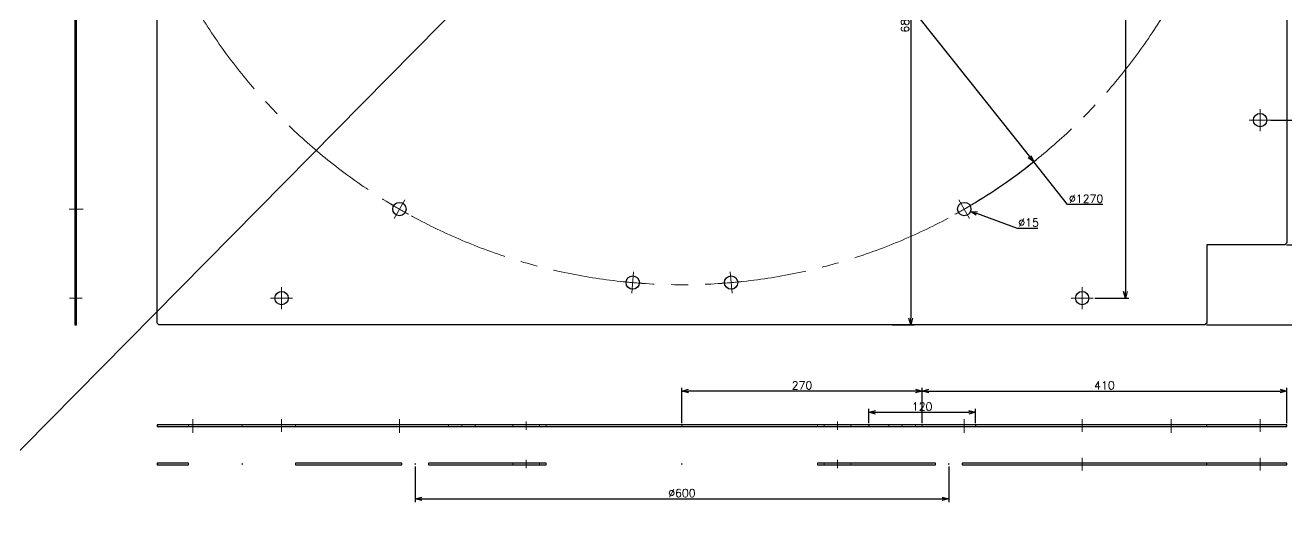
# Model space of a CAD drawing. Header units: millimetres. Extents: x -16130 to 36813, y -8099 to 27484.
# Drawn here: x 34573 to 35991, y 19046 to 19612 of the extents above; entities that cross this region are included whole.
import ezdxf

# ---------------------------------------------------------------- set-up
doc = ezdxf.new("R2010")
doc.units = ezdxf.units.MM
doc.header["$LTSCALE"] = 6
doc.header["$PDMODE"] = 99
doc.header["$PDSIZE"] = 1
doc.linetypes.add('CENTER2', pattern=[28.575, 19.05, -3.175, 3.175, -3.175])
doc.linetypes.add('HIDDEN', pattern=[9.525, 6.35, -3.175])
for name, color, linetype, lineweight in [('04_HIDDEN', 2, 'HIDDEN', 13), ('05_CENTER', 4, 'CENTER2', 13), ('08_DIM', 3, 'Continuous', 13)]:
    doc.layers.add(name, color=color, linetype=linetype, lineweight=lineweight)
doc.layers.add('10_DRAFT', color=8, linetype='Continuous', lineweight=0, plot=False)
doc.styles.add('KSS_TXT', font='txt.shx', dxfattribs={"bigfont": 'extfont2.shx'})
doc.dimstyles.new('KSS_DIM', dxfattribs={"dimtxt": 3, "dimasz": 2.5, "dimexe": 1.25, "dimexo": 0.625, "dimtad": 1, "dimdsep": 46, "dimtxsty": 'KSS_TXT', "dimblk": 'OPEN30', "dimcen": 0, "dimazin": 2, "dimtfac": 0.75, "dimtmove": 0, "dimatfit": 3, "dimldrblk": 'OPEN30', "dimfxl": 1, "dimtolj": 1, "dimarcsym": 0})
doc.dimstyles.new('KSS_DIM$3', dxfattribs={"dimtxt": 3, "dimasz": 2.5, "dimexe": 1.25, "dimexo": 0.625, "dimtad": 1, "dimtih": 1, "dimtoh": 1, "dimdsep": 46, "dimtxsty": 'KSS_TXT', "dimblk": 'OPEN30', "dimcen": 0, "dimazin": 2, "dimtfac": 0.75, "dimtofl": 0, "dimtmove": 0, "dimatfit": 3, "dimldrblk": 'OPEN30', "dimfxl": 1, "dimtolj": 1, "dimarcsym": 0})

# ---------------------------------------------------------------- blocks, each defined once
blk = doc.blocks.new('A$C286F13D5_1_1')
at = {"color": 0}
for points in [[(-590, 306.8), (-590, 678), (-588, 680), (588, 680), (590, 678), (590, 590)], [(590, 590), (678, 590), (680, 588), (680, -588), (678, -590), (590, -590)], [(590, -590), (590, -678), (588, -680), (-588, -680), (-590, -678), (-590, -306.8)]]:
    blk.add_lwpolyline(points, dxfattribs=at)
blk.add_lwpolyline([(-507.9, -249.1), (-431.8, -224.4, 0.414214), (-418.9, -199.2), (-456, -85.1, 0.414214), (-481.2, -72.2), (-557.3, -97, 0.414214), (-570.2, -122.2), (-533.1, -236.3, 0.414214)], format="xyb", close=True, dxfattribs=at)
for centre, radius in [((-450, 650), 7.5), ((450, 650), 7.5), ((-55.3, 632.6), 7.5), ((55.3, 632.6), 7.5), ((-317.5, 549.9), 7.5), ((317.5, 549.9), 7.5), ((650, 450), 7.5), ((-549.9, 317.5), 7.5), ((549.9, 317.5), 7.5), ((-212.1, 212.1), 15), ((212.1, 212.1), 15), ((-67, 161.7), 15), ((67, 161.7), 15), ((-161.7, 67), 15), ((161.7, 67), 15), ((635, 0), 7.5), ((-161.7, -67), 15), ((161.7, -67), 15), ((-67, -161.7), 15), ((67, -161.7), 15), ((-212.1, -212.1), 15), ((212.1, -212.1), 15), ((-549.9, -317.5), 7.5), ((549.9, -317.5), 7.5), ((650, -450), 7.5), ((-317.5, -549.9), 7.5), ((317.5, -549.9), 7.5), ((-55.3, -632.6), 7.5), ((55.3, -632.6), 7.5), ((-450, -650), 7.5), ((450, -650), 7.5)]:
    blk.add_circle(centre, radius, dxfattribs=at)
blk.add_circle((0, 0), 152.5)
at = {"layer": '04_HIDDEN'}
blk.add_lwpolyline([(-590, -306.8), (-590, 306.8)], dxfattribs=at)
blk.add_circle((270, 0), 60, dxfattribs=at)
at = {"layer": '05_CENTER'}
for p, q in [((-450, 637.7), (-450, 662.3)), ((450, 637.7), (450, 662.3)), ((-437.7, 650), (-462.3, 650)), ((-54.3, 620.6), (-56.4, 644.6)), ((54.3, 620.6), (56.4, 644.6)), ((462.3, 650), (437.7, 650)), ((-311.5, 539.5), (-323.5, 560.4)), ((311.5, 539.5), (323.5, 560.4)), ((650, 437.7), (650, 462.3)), ((662.3, 450), (637.7, 450)), ((-539.5, 311.5), (-560.4, 323.5)), ((539.5, 311.5), (560.4, 323.5)), ((-196.5, 196.5), (-227.8, 227.8)), ((196.5, 196.5), (227.8, 227.8)), ((-57.9, 139.8), (-76, 183.6)), ((57.9, 139.8), (76, 183.6)), ((-139.8, 57.9), (-183.6, 76)), ((139.8, 57.9), (183.6, 76)), ((623, 0), (647, 0)), ((-524.3, -69.2), (-464.8, -252.2)), ((-139.8, -57.9), (-183.6, -76)), ((139.8, -57.9), (183.6, -76)), ((-567, -184.2), (-422.1, -137.1)), ((-57.9, -139.8), (-76, -183.6)), ((57.9, -139.8), (76, -183.6)), ((-196.5, -196.5), (-227.8, -227.8)), ((196.5, -196.5), (227.8, -227.8)), ((-539.5, -311.5), (-560.4, -323.5)), ((539.5, -311.5), (560.4, -323.5)), ((650, -462.3), (650, -437.7)), ((662.3, -450), (637.7, -450)), ((-311.5, -539.5), (-323.5, -560.4)), ((311.5, -539.5), (323.5, -560.4)), ((-54.3, -620.6), (-56.4, -644.6)), ((54.3, -620.6), (56.4, -644.6)), ((-450, -662.3), (-450, -637.7)), ((450, -662.3), (450, -637.7)), ((-437.7, -650), (-462.3, -650)), ((462.3, -650), (437.7, -650))]:
    blk.add_line(p, q, dxfattribs=at)
blk.add_circle((0, 0), 175, dxfattribs=at)
for radius, start, end in [(635, 93.9132, 96.0868), (635, 83.9132, 86.0868), (635, 118.9132, 121.0868), (635, 58.9132, 61.0868), (635, 148.9132, 151.0868), (635, 28.9132, 31.0868), (300, 130.7715, 139.2279), (300, 40.7721, 49.2285), (635, 358.9132, 1.0868), (300, 220.7721, 229.2285), (300, 310.7715, 319.2279), (635, 208.9132, 211.0868), (635, 328.9132, 331.0868), (635, 238.9132, 241.0868), (635, 298.9132, 301.0868), (635, 263.9132, 266.0868), (635, 273.9132, 276.0868)]:
    blk.add_arc((0, 0), radius, start, end, dxfattribs=at)
at = {"layer": '10_DRAFT'}
for p, q in [((270, 70.1), (270, -70.1)), ((0, -13.9), (0, 13.9)), ((199.9, 0), (340.1, 0)), ((13.9, 0), (-13.9, 0))]:
    blk.add_line(p, q, dxfattribs=at)
blk = doc.blocks.new('_Open30')
at = {"color": 0, "linetype": 'ByBlock', "lineweight": -2}
for p, q in [((-1, 0.27), (0, 0)), ((0, 0), (-1, -0.27)), ((0, 0), (-1, 0))]:
    blk.add_line(p, q, dxfattribs=at)
blk = doc.blocks.new('*D1860')
at = {"layer": '08_DIM', "color": 0, "lineweight": -2, "transparency": 16777216}
for p, q in [((35688.6, 19383.4), (35642.8, 19400)), ((35711.4, 19383.4), (35688.6, 19383.4))]:
    blk.add_line(p, q, dxfattribs=at)
at = {"layer": 'Defpoints', "color": 0, "transparency": 16777216}
for p in [(35621.6, 19407.6), (35635.7, 19402.5)]:
    blk.add_point(p, dxfattribs=at)
at = {"layer": '08_DIM', "color": 0, "lineweight": -2, "transparency": 16777216, "xscale": 7.5, "yscale": 7.5, "zscale": 7.5, "rotation": 160.1301186413272}
blk.add_blockref('_Open30', (35635.7, 19402.5), dxfattribs=at)
at = {"layer": '08_DIM', "color": 0, "transparency": 16777216, "insert": (35700.9, 19389.8), "char_height": 9, "attachment_point": 5, "style": 'KSS_TXT'}
blk.add_mtext('\\A1;%%C15', dxfattribs=at)
blk = doc.blocks.new('*D1862')
at = {"layer": '08_DIM', "color": 0, "lineweight": -2, "transparency": 16777216}
for p, q in [((34915.7, 20451.8), (35702, 19464.1)), ((35744.8, 19410.3), (35706.7, 19458.2)), ((35784.5, 19410.3), (35744.8, 19410.3))]:
    blk.add_line(p, q, dxfattribs=at)
blk.add_arc((35311.2, 19955), 635, 301.256, 308.8615, dxfattribs=at)
at = {"layer": 'Defpoints', "color": 0, "transparency": 16777216}
for p in [(34915.7, 20451.8), (35706.7, 19458.2)]:
    blk.add_point(p, dxfattribs=at)
at = {"layer": '08_DIM', "color": 0, "lineweight": -2, "transparency": 16777216, "xscale": 7.5, "yscale": 7.5, "zscale": 7.5}
for p, rotation in [((34915.7, 20451.8), 128.5231681033033), ((35706.7, 19458.2), 308.5231681033033)]:
    blk.add_blockref('_Open30', p, dxfattribs=dict(at, rotation=rotation))
at = {"layer": '08_DIM', "color": 0, "transparency": 16777216, "insert": (35765.6, 19416.7), "char_height": 9, "attachment_point": 5, "style": 'KSS_TXT'}
blk.add_mtext('\\A1;%%C1270', dxfattribs=at)
blk = doc.blocks.new('A$C76434E7E_1_1')
at = {"color": 252}
for p, q in [((210, 2), (210, 0)), ((330, 2), (330, 0))]:
    blk.add_line(p, q, dxfattribs=at)
at = {"color": 0}
blk.add_line((590, 0), (590, 2), dxfattribs=at)
blk.add_lwpolyline([(-590, 0), (680, 0), (680, 2), (-590, 2)], close=True, dxfattribs=at)
at = {"layer": '04_HIDDEN', "color": 254}
for p, q in [((-554.5, 2), (-554.5, 0)), ((-434.5, 2), (-434.5, 0))]:
    blk.add_line(p, q, dxfattribs=at)
at = {"layer": '04_HIDDEN'}
for p, q in [((-262.5, 2), (-262.5, 0)), ((-232.5, 2), (-232.5, 0)), ((-190, 2), (-190, 0)), ((-160, 2), (-160, 0)), ((-152.5, 2), (-152.5, 0)), ((152.5, 2), (152.5, 0)), ((160, 2), (160, 0)), ((190, 2), (190, 0)), ((232.5, 2), (232.5, 0)), ((262.5, 2), (262.5, 0))]:
    blk.add_line(p, q, dxfattribs=at)
at = {"layer": '05_CENTER', "color": 9}
for p, q in [((-549.9, 8.4), (-549.9, -7.2)), ((-317.5, 8.4), (-317.5, -7.2)), ((317.5, 8.4), (317.5, -7.2)), ((549.9, 8.4), (549.9, -7.2))]:
    blk.add_line(p, q, dxfattribs=at)
at = {"layer": '05_CENTER'}
for p, q in [((-450, -6.1), (-450, 8.1)), ((-175, 5.6), (-175, -3.6)), ((175, 5.6), (175, -3.6)), ((450, -6.1), (450, 8.1)), ((650, -6.1), (650, 8.1))]:
    blk.add_line(p, q, dxfattribs=at)
at = {"layer": '10_DRAFT'}
for p, q in [((-494.5, 2), (-494.5, 0)), ((-247.5, 2), (-247.5, 0)), ((0, 2), (0, 0)), ((247.5, 2), (247.5, 0)), ((270, 2), (270, 0))]:
    blk.add_line(p, q, dxfattribs=at)
blk = doc.blocks.new('*D1871')
at = {"layer": '08_DIM', "color": 0, "lineweight": -2, "transparency": 16777216}
for p, q in [((35973.4, 20405), (36132.3, 20405)), ((36128.6, 20397.5), (36128.6, 19512.5)), ((35973.4, 19505), (36132.3, 19505))]:
    blk.add_line(p, q, dxfattribs=at)
at = {"layer": 'Defpoints', "color": 0, "transparency": 16777216}
for p in [(35971.5, 20405), (35971.5, 19505), (36128.6, 19505)]:
    blk.add_point(p, dxfattribs=at)
at = {"layer": '08_DIM', "color": 0, "lineweight": -2, "transparency": 16777216, "xscale": 7.5, "yscale": 7.5, "zscale": 7.5}
for p, rotation in [((36128.6, 20405), 90), ((36128.6, 19505), 270)]:
    blk.add_blockref('_Open30', p, dxfattribs=dict(at, rotation=rotation))
at = {"layer": '08_DIM', "color": 0, "transparency": 16777216, "insert": (36122.2, 19955), "char_height": 9, "attachment_point": 5, "rotation": 90, "style": 'KSS_TXT'}
blk.add_mtext('\\A1;900', dxfattribs=at)
blk = doc.blocks.new('*D1872')
at = {"layer": '08_DIM', "color": 0, "lineweight": -2, "transparency": 16777216}
for p, q in [((35991, 20545), (36173.4, 20545)), ((36169.6, 19372.5), (36169.6, 20537.5)), ((35991, 19365), (36173.4, 19365))]:
    blk.add_line(p, q, dxfattribs=at)
at = {"layer": 'Defpoints', "color": 0, "transparency": 16777216}
for p in [(35989.2, 20545), (36169.6, 20545), (35989.2, 19365)]:
    blk.add_point(p, dxfattribs=at)
at = {"layer": '08_DIM', "color": 0, "lineweight": -2, "transparency": 16777216, "xscale": 7.5, "yscale": 7.5, "zscale": 7.5}
for p, rotation in [((36169.6, 20545), 90), ((36169.6, 19365), 270)]:
    blk.add_blockref('_Open30', p, dxfattribs=dict(at, rotation=rotation))
at = {"layer": '08_DIM', "color": 0, "transparency": 16777216, "insert": (36163.3, 19955), "char_height": 9, "attachment_point": 5, "rotation": 90, "style": 'KSS_TXT'}
blk.add_mtext('\\A1;1180', dxfattribs=at)
blk = doc.blocks.new('*D1873')
at = {"layer": '08_DIM', "color": 0, "lineweight": -2, "transparency": 16777216}
for p, q in [((35901, 20635), (36215.3, 20635)), ((36211.6, 20627.5), (36211.6, 19282.5)), ((35901, 19275), (36215.3, 19275))]:
    blk.add_line(p, q, dxfattribs=at)
at = {"layer": 'Defpoints', "color": 0, "transparency": 16777216}
for p in [(35899.2, 20635), (35899.2, 19275), (36211.6, 19275)]:
    blk.add_point(p, dxfattribs=at)
at = {"layer": '08_DIM', "color": 0, "lineweight": -2, "transparency": 16777216, "xscale": 7.5, "yscale": 7.5, "zscale": 7.5}
for p, rotation in [((36211.6, 20635), 90), ((36211.6, 19275), 270)]:
    blk.add_blockref('_Open30', p, dxfattribs=dict(at, rotation=rotation))
at = {"layer": '08_DIM', "color": 0, "transparency": 16777216, "insert": (36205.2, 19955), "char_height": 9, "attachment_point": 5, "rotation": 90, "style": 'KSS_TXT'}
blk.add_mtext('\\A1;1360', dxfattribs=at)
blk = doc.blocks.new('*D1875')
at = {"layer": '08_DIM', "color": 0, "lineweight": -2, "transparency": 16777216}
for p, q in [((35775.4, 20605), (35813.5, 20605)), ((35809.7, 20597.5), (35809.7, 19312.5)), ((35775.4, 19305), (35813.5, 19305))]:
    blk.add_line(p, q, dxfattribs=at)
at = {"layer": 'Defpoints', "color": 0, "transparency": 16777216}
for p in [(35773.5, 20605), (35773.5, 19305), (35809.7, 19305)]:
    blk.add_point(p, dxfattribs=at)
at = {"layer": '08_DIM', "color": 0, "lineweight": -2, "transparency": 16777216, "xscale": 7.5, "yscale": 7.5, "zscale": 7.5}
for p, rotation in [((35809.7, 20605), 90), ((35809.7, 19305), 270)]:
    blk.add_blockref('_Open30', p, dxfattribs=dict(at, rotation=rotation))
at = {"layer": '08_DIM', "color": 0, "transparency": 16777216, "insert": (35803.4, 19955), "char_height": 9, "attachment_point": 5, "rotation": 90, "style": 'KSS_TXT'}
blk.add_mtext('\\A1;1300', dxfattribs=at)
blk = doc.blocks.new('*D1876')
at = {"layer": '08_DIM', "color": 0, "lineweight": -2, "transparency": 16777216}
for p, q in [((35313, 19955), (35572.2, 19955)), ((35568.4, 19947.5), (35568.4, 19282.5)), ((35547.5, 19275), (35572.2, 19275))]:
    blk.add_line(p, q, dxfattribs=at)
at = {"layer": 'Defpoints', "color": 0, "transparency": 16777216}
for p in [(35311.2, 19955), (35545.6, 19275), (35568.4, 19275)]:
    blk.add_point(p, dxfattribs=at)
at = {"layer": '08_DIM', "color": 0, "lineweight": -2, "transparency": 16777216, "xscale": 7.5, "yscale": 7.5, "zscale": 7.5}
for p, rotation in [((35568.4, 19955), 90), ((35568.4, 19275), 270)]:
    blk.add_blockref('_Open30', p, dxfattribs=dict(at, rotation=rotation))
at = {"layer": '08_DIM', "color": 0, "transparency": 16777216, "insert": (35562, 19615), "char_height": 9, "attachment_point": 5, "rotation": 90, "style": 'KSS_TXT'}
blk.add_mtext('\\A1;680', dxfattribs=at)
blk = doc.blocks.new('A$C32FF5B4F_1_1')
at = {"color": 0}
for p, q in [((0, 590), (2, 590)), ((0, -590), (2, -590))]:
    blk.add_line(p, q, dxfattribs=at)
blk.add_lwpolyline([(2, -680), (2, 680), (0, 680), (0, -680)], close=True, dxfattribs=at)
at = {"layer": '04_HIDDEN'}
for p, q in [((0, 262.5), (2, 262.5)), ((0, 232.5), (2, 232.5)), ((0, 152.5), (2, 152.5)), ((0, -152.5), (2, -152.5)), ((0, -232.5), (2, -232.5)), ((0, -262.5), (2, -262.5))]:
    blk.add_line(p, q, dxfattribs=at)
at = {"layer": '04_HIDDEN', "color": 9}
for p, q in [((0, -80.7), (2, -80.7)), ((0, -240.7), (2, -240.7))]:
    blk.add_line(p, q, dxfattribs=at)
at = {"layer": '05_CENTER'}
for p, q in [((8.1, 650), (-6.1, 650)), ((8.1, -650), (-6.1, -650))]:
    blk.add_line(p, q, dxfattribs=at)
at = {"layer": '05_CENTER', "color": 9}
for p, q in [((-6.4, 549.9), (9.2, 549.9)), ((-6.4, 317.5), (9.2, 317.5)), ((-6.4, -317.5), (9.2, -317.5)), ((-6.4, -549.9), (9.2, -549.9))]:
    blk.add_line(p, q, dxfattribs=at)
at = {"layer": '10_DRAFT'}
for p, q in [((0, 247.5), (2, 247.5)), ((0, 0), (2, 0)), ((0, -160.7), (2, -160.7)), ((0, -247.5), (2, -247.5))]:
    blk.add_line(p, q, dxfattribs=at)
blk = doc.blocks.new('A$C69D85121_1_1')
at = {"color": 0}
blk.add_line((590, 0), (590, 2), dxfattribs=at)
for points in [[(-554.5, 2), (-590, 2), (-590, 0), (-554.5, 0)], [(-315, 2), (-434.5, 2)], [(-434.5, 0), (-315, 0)], [(-152.5, 2), (-285, 2)], [(-285, 0), (-152.5, 0)], [(285, 2), (152.5, 2)], [(152.5, 0), (285, 0)], [(315, 0), (680, 0), (680, 2), (315, 2)]]:
    blk.add_lwpolyline(points, dxfattribs=at)
at = {"layer": '04_HIDDEN', "color": 254}
for p, q in [((-554.5, 2), (-554.5, 0)), ((-434.5, 2), (-434.5, 0))]:
    blk.add_line(p, q, dxfattribs=at)
at = {"layer": '04_HIDDEN'}
for p, q in [((-315, 2), (-315, 0)), ((-285, 2), (-285, 0)), ((-190, 2), (-190, 0)), ((-160, 2), (-160, 0)), ((-152.5, 2), (-152.5, 0)), ((152.5, 2), (152.5, 0)), ((160, 2), (160, 0)), ((190, 2), (190, 0)), ((285, 2), (285, 0)), ((315, 2), (315, 0))]:
    blk.add_line(p, q, dxfattribs=at)
at = {"layer": '05_CENTER'}
for p, q in [((-175, 5.6), (-175, -3.6)), ((175, 5.6), (175, -3.6)), ((450, -6.1), (450, 8.1)), ((650, -6.1), (650, 8.1))]:
    blk.add_line(p, q, dxfattribs=at)
at = {"layer": '10_DRAFT'}
for p, q in [((-494.5, 2), (-494.5, 0)), ((-300, 2), (-300, 0)), ((0, 2), (0, 0)), ((300, 2), (300, 0))]:
    blk.add_line(p, q, dxfattribs=at)
blk = doc.blocks.new('*D2494')
at = {"layer": '08_DIM', "color": 0, "lineweight": -2, "transparency": 16777216}
for p, q in [((35011.2, 19115.6), (35011.2, 19075.7)), ((35611.2, 19115.6), (35611.2, 19075.7)), ((35018.7, 19079.4), (35603.7, 19079.4))]:
    blk.add_line(p, q, dxfattribs=at)
at = {"layer": 'Defpoints', "color": 0, "transparency": 16777216}
for p in [(35011.2, 19117.5), (35611.2, 19117.5), (35611.2, 19079.4)]:
    blk.add_point(p, dxfattribs=at)
at = {"layer": '08_DIM', "color": 0, "lineweight": -2, "transparency": 16777216, "xscale": 7.5, "yscale": 7.5, "zscale": 7.5, "rotation": 180}
blk.add_blockref('_Open30', (35011.2, 19079.4), dxfattribs=at)
at = {"layer": '08_DIM', "color": 0, "lineweight": -2, "transparency": 16777216, "xscale": 7.5, "yscale": 7.5, "zscale": 7.5}
blk.add_blockref('_Open30', (35611.2, 19079.4), dxfattribs=at)
at = {"layer": '08_DIM', "color": 0, "transparency": 16777216, "insert": (35311.2, 19085.8), "char_height": 9, "attachment_point": 5, "style": 'KSS_TXT'}
blk.add_mtext('\\A1;%%C600', dxfattribs=at)
blk = doc.blocks.new('*D3394')
at = {"layer": '08_DIM', "color": 0, "lineweight": -2, "transparency": 16777216}
for p, q in [((35521.2, 19164.5), (35521.2, 19180.4)), ((35528.7, 19176.7), (35633.7, 19176.7)), ((35641.2, 19164.5), (35641.2, 19180.4))]:
    blk.add_line(p, q, dxfattribs=at)
at = {"layer": 'Defpoints', "color": 0, "transparency": 16777216}
for p in [(35641.2, 19176.7), (35521.2, 19162.6), (35641.2, 19162.6)]:
    blk.add_point(p, dxfattribs=at)
at = {"layer": '08_DIM', "color": 0, "lineweight": -2, "transparency": 16777216, "xscale": 7.5, "yscale": 7.5, "zscale": 7.5, "rotation": 180}
blk.add_blockref('_Open30', (35521.2, 19176.7), dxfattribs=at)
at = {"layer": '08_DIM', "color": 0, "lineweight": -2, "transparency": 16777216, "xscale": 7.5, "yscale": 7.5, "zscale": 7.5}
blk.add_blockref('_Open30', (35641.2, 19176.7), dxfattribs=at)
at = {"layer": '08_DIM', "color": 0, "transparency": 16777216, "insert": (35581.2, 19183.1), "char_height": 9, "attachment_point": 5, "style": 'KSS_TXT'}
blk.add_mtext('\\A1;120', dxfattribs=at)
blk = doc.blocks.new('*D3395')
at = {"layer": '08_DIM', "color": 0, "lineweight": -2, "transparency": 16777216}
for p, q in [((35311.2, 19164.5), (35311.2, 19204.2)), ((35581.2, 19164.5), (35581.2, 19204.2)), ((35573.7, 19200.5), (35318.7, 19200.5))]:
    blk.add_line(p, q, dxfattribs=at)
at = {"layer": 'Defpoints', "color": 0, "transparency": 16777216}
for p in [(35311.2, 19200.5), (35311.2, 19162.6), (35581.2, 19162.6)]:
    blk.add_point(p, dxfattribs=at)
at = {"layer": '08_DIM', "color": 0, "lineweight": -2, "transparency": 16777216, "xscale": 7.5, "yscale": 7.5, "zscale": 7.5, "rotation": 180}
blk.add_blockref('_Open30', (35311.2, 19200.5), dxfattribs=at)
at = {"layer": '08_DIM', "color": 0, "lineweight": -2, "transparency": 16777216, "xscale": 7.5, "yscale": 7.5, "zscale": 7.5}
blk.add_blockref('_Open30', (35581.2, 19200.5), dxfattribs=at)
at = {"layer": '08_DIM', "color": 0, "transparency": 16777216, "insert": (35446.2, 19206.9), "char_height": 9, "attachment_point": 5, "style": 'KSS_TXT'}
blk.add_mtext('\\A1;270', dxfattribs=at)
blk = doc.blocks.new('*D3396')
at = {"layer": '08_DIM', "color": 0, "lineweight": -2, "transparency": 16777216}
for p, q in [((35581.2, 19164.5), (35581.2, 19204.2)), ((35991.2, 19164.5), (35991.2, 19204.2)), ((35588.7, 19200.5), (35983.7, 19200.5))]:
    blk.add_line(p, q, dxfattribs=at)
at = {"layer": 'Defpoints', "color": 0, "transparency": 16777216}
for p in [(35991.2, 19200.5), (35581.2, 19162.6), (35991.2, 19162.6)]:
    blk.add_point(p, dxfattribs=at)
at = {"layer": '08_DIM', "color": 0, "lineweight": -2, "transparency": 16777216, "xscale": 7.5, "yscale": 7.5, "zscale": 7.5, "rotation": 180}
blk.add_blockref('_Open30', (35581.2, 19200.5), dxfattribs=at)
at = {"layer": '08_DIM', "color": 0, "lineweight": -2, "transparency": 16777216, "xscale": 7.5, "yscale": 7.5, "zscale": 7.5}
blk.add_blockref('_Open30', (35991.2, 19200.5), dxfattribs=at)
at = {"layer": '08_DIM', "color": 0, "transparency": 16777216, "insert": (35786.2, 19206.9), "char_height": 9, "attachment_point": 5, "style": 'KSS_TXT'}
blk.add_mtext('\\A1;410', dxfattribs=at)

msp = doc.modelspace()

# ---------------------------------------------------------------- linework, layer by layer
at = {"color": 2}
msp.add_line((36210.03816, 20797.95334), (34479.76486, 19045.72796), dxfattribs=at)
at = {"layer": '05_CENTER'}
msp.add_circle((35311.17292, 19955.00009), 635, dxfattribs=at)

# ---------------------------------------------------------------- block references
for name, p in [('A$C32FF5B4F_1_1', (34628.74628, 19955.00009)), ('A$C286F13D5_1_1', (35311.17292, 19955.00009)), ('A$C76434E7E_1_1', (35311.17292, 19160.63835)), ('A$C69D85121_1_1', (35311.17292, 19117.45751))]:
    msp.add_blockref(name, p)

# ---------------------------------------------------------------- dimensions: what is measured, and where the dimension line sits
at = {"layer": '08_DIM'}
for base, p1, p2, picture, middle in [((36211.59416, 19275.00009), (35899.17292, 20635.00009), (35899.17292, 19275.00009), '*D1873', (36205.21916, 19955.00009)), ((35809.73645, 19305.00009), (35773.51397, 20605.00009), (35773.51397, 19305.00009), '*D1875', (35803.36145, 19955.00009)), ((36169.63351, 20545.00009), (35989.17292, 19365.00009), (35989.17292, 20545.00009), '*D1872', (36163.25851, 19955.00009)), ((36128.58118, 19505.00009), (35971.50501, 20405.00009), (35971.50501, 19505.00009), '*D1871', (36122.20618, 19955.00009)), ((35568.42412, 19275.00009), (35311.17292, 19955.00009), (35545.61395, 19275.00009), '*D1876', (35562.04912, 19615.00009))]:
    dim = msp.add_linear_dim(base=base, p1=p1, p2=p2, angle=90, dimstyle='KSS_DIM', override={"dimscale": 3}, dxfattribs=at)
    dim.commit()
    dim.dimension.update_dxf_attribs({"geometry": picture, "text_midpoint": middle})
for p1, p2, override, picture, middle in [((34915.67521, 20451.79639), (35706.67063, 19458.20379), {"dimscale": 3, "dimpost": '%%C<>', "dimtix": 1, "dimatfit": 2}, '*D1862', (35765.59407, 19410.33152)), ((35621.61942, 19407.6231), (35635.72642, 19402.52482), {"dimscale": 3, "dimpost": '%%C<>'}, '*D1860', (35700.93533, 19383.43062))]:
    dim = msp.add_diameter_dim_2p(p1=p1, p2=p2, dimstyle='KSS_DIM$3', override=override, dxfattribs=at)
    dim.commit()
    dim.dimension.update_dxf_attribs({"geometry": picture, "text_midpoint": middle, "dimtype": 163})
at = {"layer": '08_DIM', "color": 1}
for base, p1, p2, picture, middle in [((35311.17292, 19200.47702), (35581.17292, 19162.63835), (35311.17292, 19162.63835), '*D3395', (35446.17292, 19206.85202)), ((35991.17292, 19200.47702), (35581.17292, 19162.63835), (35991.17292, 19162.63835), '*D3396', (35786.17292, 19206.85202)), ((35641.17292, 19176.67964), (35521.17292, 19162.63835), (35641.17292, 19162.63835), '*D3394', (35581.17292, 19183.05464))]:
    dim = msp.add_linear_dim(base=base, p1=p1, p2=p2, dimstyle='KSS_DIM', override={"dimscale": 3}, dxfattribs=at)
    dim.commit()
    dim.dimension.update_dxf_attribs({"geometry": picture, "text_midpoint": middle})
at = {"layer": '08_DIM'}
dim = msp.add_linear_dim(base=(35611.17292, 19079.44529), p1=(35011.17293, 19117.45751), p2=(35611.17292, 19117.45751), text='%%C<>', dimstyle='KSS_DIM', override={"dimscale": 3}, dxfattribs=at)
dim.commit()
dim.dimension.update_dxf_attribs({"geometry": '*D2494', "text_midpoint": (35311.17292, 19085.82029)})

doc.saveas('drawing.dxf')
